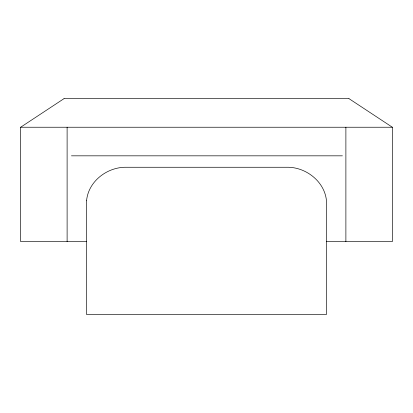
<?xml version="1.0" encoding="UTF-8"?>
<svg xmlns="http://www.w3.org/2000/svg" width="413" height="413" viewBox="0 0 413 413"><rect width="100%" height="100%" fill="white"/><g stroke="black" fill="none" stroke-linecap="round" stroke-linejoin="round"><path stroke-width="0.62" d="M64.015 98.645L20.65 127.235L20.65 241.605L86.41 241.605M64.077 98.645L348.923 98.645M20.65 127.235L392.35 127.235L392.35 241.605L326.59 241.605M71.444 155.83L342.403 155.83M348.985 98.645L392.35 127.235M345.887 127.235L345.887 241.605M67.112 127.235L67.112 241.605M86.575 200.733L86.41 314.355L326.59 314.355L326.59 204.037C326.843 183.16 306.704 166.692 286.56 167.265L126.44 167.265C107.437 166.837 88.31 181.209 86.575 200.733"/></g></svg>
